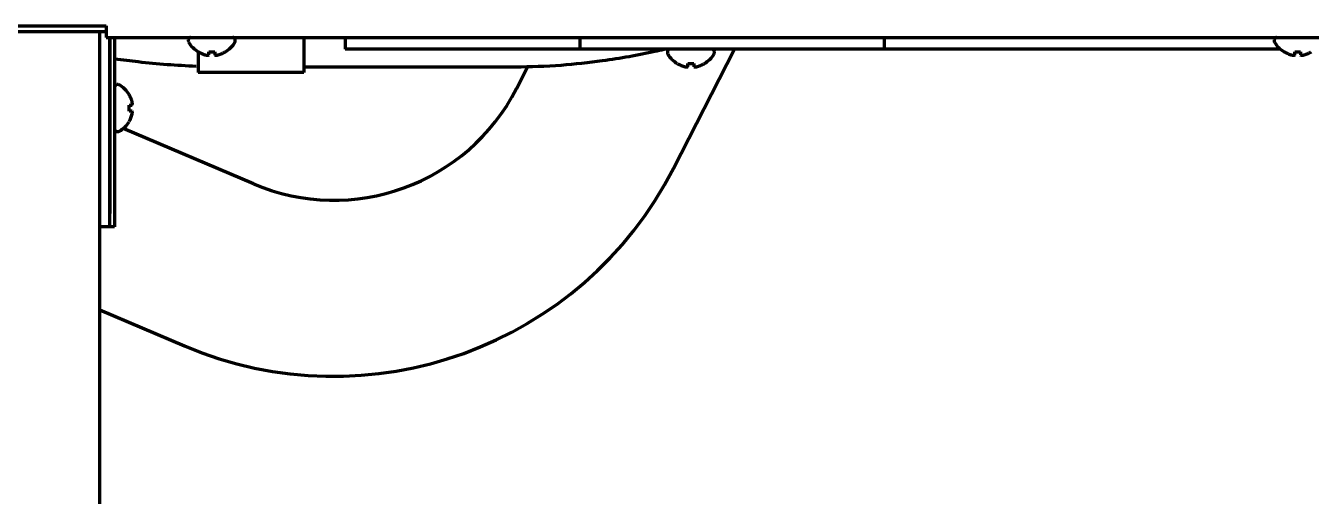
# Model space of a CAD drawing. Header units: inches. Extents: x -2898 to 7248, y 606 to 5598.
# Drawn here: x 4742.8 to 4961.9, y 2282.1 to 2362.8 of the extents above; entities that cross this region are included whole.
import ezdxf

# ---------------------------------------------------------------- set-up
doc = ezdxf.new("R2010")
doc.units = ezdxf.units.IN

msp = doc.modelspace()

# ---------------------------------------------------------------- linework, layer by layer
at = {"linetype": 'Continuous', "lineweight": 70}
for p, q in [((4686.54, 2362.84), (4756.54, 2362.84)), ((4686.54, 2361.84), (4756.55, 2361.84)), ((4755.44, 2281.34), (4755.44, 2361.84)), ((4756.54, 2362.84), (4756.54, 2360.84)), ((4756.54, 2360.84), (5335.74, 2360.84)), ((4757.09, 2360.84), (4757.09, 2328.54)), ((4757.19, 2360.84), (4757.19, 2330.84)), ((4757.99, 2360.84), (4757.99, 2330.84)), ((4770.54, 2360.44), (4770.54, 2360.24)), ((4778.54, 2360.24), (4778.54, 2360.44)), ((4790.24, 2360.84), (4790.24, 2356.84)), ((4797.24, 2360.84), (4797.24, 2358.84)), ((4800.24, 2358.84), (4797.24, 2358.84)), ((4829.24, 2358.84), (4800.24, 2358.84)), ((4837.24, 2358.84), (4829.24, 2358.84)), ((4837.24, 2360.84), (4837.24, 2358.84)), ((4840.24, 2358.84), (4837.24, 2358.84)), ((4886.08, 2358.84), (4840.24, 2358.84)), ((4853.19, 2338.5), (4863.59, 2358.84)), ((4889.08, 2358.84), (4886.08, 2358.84)), ((4889.08, 2360.84), (4889.08, 2358.84)), ((4897.08, 2358.84), (4889.08, 2358.84)), ((4956.59, 2358.84), (4897.08, 2358.84)), ((4955.54, 2360.44), (4955.54, 2360.24)), ((4772.24, 2358.4), (4772.24, 2356.84)), ((4772.24, 2358.37), (4772.24, 2358.4)), ((4772.24, 2356.84), (4772.24, 2354.84)), ((4776.84, 2358.4), (4776.84, 2358.37)), ((4790.24, 2356.84), (4790.24, 2354.84)), ((4852.16, 2358.44), (4852.16, 2358.24)), ((4860.16, 2358.24), (4860.16, 2358.44)), ((4957.24, 2358.37), (4957.24, 2358.4)), ((4961.84, 2358.4), (4961.84, 2358.37)), ((4790.24, 2354.84), (4772.24, 2354.84)), ((4790.24, 2355.84), (4826.24, 2355.84)), ((4828.41, 2355.93), (4826.48, 2352.15)), ((4853.86, 2356.37), (4853.86, 2356.4)), ((4858.46, 2356.4), (4858.46, 2356.37)), ((4758.59, 2352.79), (4758.39, 2352.79)), ((4757.19, 2350.39), (4757.09, 2350.39)), ((4760.44, 2351.09), (4760.47, 2351.09)), ((4757.09, 2347.19), (4757.19, 2347.19)), ((4760.47, 2346.49), (4760.44, 2346.49)), ((4758.39, 2344.79), (4758.59, 2344.79)), ((4781.62, 2335.87), (4759.44, 2345.3)), ((4757.19, 2328.54), (4757.19, 2330.84)), ((4757.99, 2330.84), (4757.99, 2328.54)), ((4755.44, 2328.54), (4755.49, 2328.54)), ((4757.09, 2328.54), (4755.49, 2328.54)), ((4757.19, 2328.54), (4757.09, 2328.54)), ((4757.99, 2328.54), (4757.19, 2328.54)), ((4755.44, 2314.4), (4769.89, 2308.26))]:
    msp.add_line(p, q, dxfattribs=at)
for centre, radius, start, end in [((4770.94, 2360.44), 0.4, 90, 180), ((4770.94, 2360.24), 0.4, 180, 210.3012), ((4774.74, 2362.46), 4.8, 210.3012, 238.4186), ((4774.34, 2362.46), 4.8, 301.5837, 329.6988), ((4778.14, 2360.44), 0.4, 0, 90), ((4778.14, 2360.24), 0.4, 329.6988, 0), ((4852.56, 2358.44), 0.4, 90, 180), ((4859.76, 2358.44), 0.4, 0, 90), ((4955.94, 2360.44), 0.4, 90, 180), ((4955.94, 2360.24), 0.4, 180, 210.3012), ((4959.74, 2362.46), 4.8, 210.3012, 238.4186), ((4774.54, 2362.15), 3.78, 262.3959, 269.9965), ((4774.54, 2362.15), 3.78, 270.0035, 277.6041), ((4852.56, 2358.24), 0.4, 180, 210.3012), ((4856.36, 2360.46), 4.8, 210.3012, 238.4186), ((4855.96, 2360.46), 4.8, 301.5837, 329.6988), ((4859.76, 2358.24), 0.4, 329.6988, 0), ((4959.54, 2362.15), 3.78, 262.3959, 269.9965), ((4959.54, 2362.15), 3.78, 270.0035, 277.6041), ((4856.16, 2360.15), 3.78, 262.3959, 269.9965), ((4856.16, 2360.15), 3.78, 270.0035, 277.6041), ((4758.39, 2352.39), 0.4, 90, 180), ((4758.59, 2352.39), 0.4, 59.6988, 90), ((4756.37, 2348.59), 4.8, 31.5837, 59.6988), ((4795.31, 2368.08), 35, 246.9745, 332.9279), ((4756.69, 2348.79), 3.78, 0.0035, 7.6041), ((4756.69, 2348.79), 3.78, 352.3959, 359.9965), ((4756.37, 2348.99), 4.8, 300.3012, 328.4186), ((4758.39, 2345.19), 0.4, 180, 270), ((4758.59, 2345.19), 0.4, 270, 300.3012), ((4795.31, 2368.08), 65, 246.9745, 332.9279)]:
    msp.add_arc(centre, radius, start, end, dxfattribs=at)
for points, knots in [([(4826.24, 2355.84), (4828.87, 2355.85), (4833.86, 2356.04), (4841.89, 2356.91), (4847.66, 2357.95), (4851.07, 2358.7), (4851.58, 2358.82)], [0, 0, 0, 0, 0.297388, 0.57216, 0.935599, 1, 1, 1, 1]), ([(4757.97, 2357.22), (4759.32, 2357.03), (4763.92, 2356.45), (4768.56, 2356.1), (4771.86, 2355.97)], [0, 0, 0, 0, 0.292731, 1, 1, 1, 1]), ([(4772.24, 2358.4), (4772.45, 2358.27), (4772.66, 2358.17), (4772.98, 2358.03), (4773.09, 2357.99), (4773.32, 2357.91), (4773.43, 2357.88), (4773.54, 2357.85)], [0, 0, 0, 0, 0.5, 0.5, 0.75, 0.75, 1, 1, 1, 1]), ([(4775.04, 2358.4), (4775.04, 2358.27), (4775.04, 2358.17), (4775.04, 2358.03), (4775.04, 2357.99), (4775.04, 2357.91), (4775.04, 2357.88), (4775.04, 2357.85)], [0, 0, 0, 0, 0.5, 0.5, 0.75, 0.75, 1, 1, 1, 1]), ([(4957.24, 2358.4), (4957.45, 2358.27), (4957.66, 2358.17), (4957.98, 2358.03), (4958.09, 2357.99), (4958.32, 2357.91), (4958.43, 2357.88), (4958.54, 2357.85)], [0, 0, 0, 0, 0.5, 0.5, 0.75, 0.75, 1, 1, 1, 1]), ([(4960.04, 2358.4), (4960.04, 2358.27), (4960.04, 2358.17), (4960.04, 2358.03), (4960.04, 2357.99), (4960.04, 2357.91), (4960.04, 2357.88), (4960.04, 2357.85)], [0, 0, 0, 0, 0.5, 0.5, 0.75, 0.75, 1, 1, 1, 1]), ([(4853.86, 2356.4), (4854.07, 2356.27), (4854.28, 2356.17), (4854.6, 2356.03), (4854.71, 2355.99), (4854.94, 2355.91), (4855.05, 2355.88), (4855.16, 2355.85)], [0, 0, 0, 0, 0.5, 0.5, 0.75, 0.75, 1, 1, 1, 1]), ([(4856.66, 2356.4), (4856.66, 2356.27), (4856.66, 2356.17), (4856.66, 2356.03), (4856.66, 2355.99), (4856.66, 2355.91), (4856.66, 2355.88), (4856.66, 2355.85)], [0, 0, 0, 0, 0.5, 0.5, 0.75, 0.75, 1, 1, 1, 1]), ([(4760.44, 2349.29), (4760.56, 2349.29), (4760.67, 2349.29), (4760.81, 2349.29), (4760.85, 2349.29), (4760.93, 2349.29), (4760.96, 2349.29), (4760.99, 2349.29)], [0, 0, 0, 0, 0.5, 0.5, 0.75, 0.75, 1, 1, 1, 1]), ([(4760.44, 2346.49), (4760.56, 2346.7), (4760.67, 2346.91), (4760.81, 2347.23), (4760.85, 2347.34), (4760.93, 2347.56), (4760.96, 2347.68), (4760.99, 2347.79)], [0, 0, 0, 0, 0.5, 0.5, 0.75, 0.75, 1, 1, 1, 1])]:
    msp.add_open_spline(points, degree=3, knots=knots, dxfattribs=at)
for points in [[(4773.54, 2357.85), (4773.57, 2357.84), (4773.62, 2357.84), (4773.69, 2357.83), (4773.77, 2357.83), (4773.84, 2357.83), (4773.91, 2357.83), (4773.97, 2357.84), (4774.02, 2357.84), (4774.04, 2357.85)], [(4774.04, 2357.85), (4774.04, 2357.86), (4774.04, 2357.89), (4774.04, 2357.94), (4774.04, 2358), (4774.04, 2358.06), (4774.04, 2358.13), (4774.04, 2358.2), (4774.04, 2358.29), (4774.04, 2358.36), (4774.04, 2358.4)], [(4775.04, 2357.85), (4775.07, 2357.84), (4775.12, 2357.84), (4775.19, 2357.83), (4775.26, 2357.83), (4775.33, 2357.83), (4775.4, 2357.83), (4775.47, 2357.84), (4775.52, 2357.84), (4775.54, 2357.85)], [(4775.54, 2357.85), (4775.6, 2357.86), (4775.71, 2357.89), (4775.87, 2357.94), (4776.03, 2358), (4776.18, 2358.06), (4776.33, 2358.13), (4776.49, 2358.2), (4776.66, 2358.29), (4776.78, 2358.36), (4776.84, 2358.4)], [(4958.54, 2357.85), (4958.57, 2357.84), (4958.62, 2357.84), (4958.69, 2357.83), (4958.77, 2357.83), (4958.84, 2357.83), (4958.91, 2357.83), (4958.97, 2357.84), (4959.02, 2357.84), (4959.04, 2357.85)], [(4959.04, 2357.85), (4959.04, 2357.86), (4959.04, 2357.89), (4959.04, 2357.94), (4959.04, 2358), (4959.04, 2358.06), (4959.04, 2358.13), (4959.04, 2358.2), (4959.04, 2358.29), (4959.04, 2358.36), (4959.04, 2358.4)], [(4960.04, 2357.85), (4960.07, 2357.84), (4960.12, 2357.84), (4960.19, 2357.83), (4960.26, 2357.83), (4960.33, 2357.83), (4960.4, 2357.83), (4960.47, 2357.84), (4960.52, 2357.84), (4960.54, 2357.85)], [(4960.54, 2357.85), (4960.6, 2357.86), (4960.71, 2357.89), (4960.87, 2357.94), (4961.03, 2358), (4961.18, 2358.06), (4961.33, 2358.13), (4961.49, 2358.2), (4961.66, 2358.29), (4961.78, 2358.36), (4961.84, 2358.4)], [(4855.16, 2355.85), (4855.19, 2355.84), (4855.24, 2355.84), (4855.31, 2355.83), (4855.39, 2355.83), (4855.46, 2355.83), (4855.53, 2355.83), (4855.59, 2355.84), (4855.64, 2355.84), (4855.66, 2355.85)], [(4855.66, 2355.85), (4855.66, 2355.86), (4855.66, 2355.89), (4855.66, 2355.94), (4855.66, 2356), (4855.66, 2356.06), (4855.66, 2356.13), (4855.66, 2356.2), (4855.66, 2356.29), (4855.66, 2356.36), (4855.66, 2356.4)], [(4856.66, 2355.85), (4856.69, 2355.84), (4856.74, 2355.84), (4856.81, 2355.83), (4856.88, 2355.83), (4856.95, 2355.83), (4857.02, 2355.83), (4857.09, 2355.84), (4857.14, 2355.84), (4857.16, 2355.85)], [(4857.16, 2355.85), (4857.22, 2355.86), (4857.33, 2355.89), (4857.49, 2355.94), (4857.65, 2356), (4857.8, 2356.06), (4857.95, 2356.13), (4858.11, 2356.2), (4858.28, 2356.29), (4858.4, 2356.36), (4858.46, 2356.4)], [(4760.99, 2349.79), (4760.98, 2349.85), (4760.95, 2349.96), (4760.9, 2350.12), (4760.84, 2350.28), (4760.78, 2350.43), (4760.71, 2350.58), (4760.64, 2350.74), (4760.55, 2350.91), (4760.48, 2351.03), (4760.44, 2351.09)], [(4760.99, 2348.29), (4760.98, 2348.29), (4760.95, 2348.29), (4760.9, 2348.29), (4760.84, 2348.29), (4760.78, 2348.29), (4760.71, 2348.29), (4760.64, 2348.29), (4760.55, 2348.29), (4760.48, 2348.29), (4760.44, 2348.29)], [(4760.99, 2349.29), (4760.99, 2349.32), (4761, 2349.36), (4761, 2349.44), (4761.01, 2349.51), (4761.01, 2349.58), (4761, 2349.65), (4761, 2349.72), (4760.99, 2349.77), (4760.99, 2349.79)], [(4760.99, 2347.79), (4760.99, 2347.82), (4761, 2347.87), (4761, 2347.94), (4761.01, 2348.02), (4761.01, 2348.09), (4761, 2348.16), (4761, 2348.22), (4760.99, 2348.27), (4760.99, 2348.29)]]:
    msp.add_open_spline(points, degree=3, dxfattribs=at)

doc.saveas('drawing.dxf')
